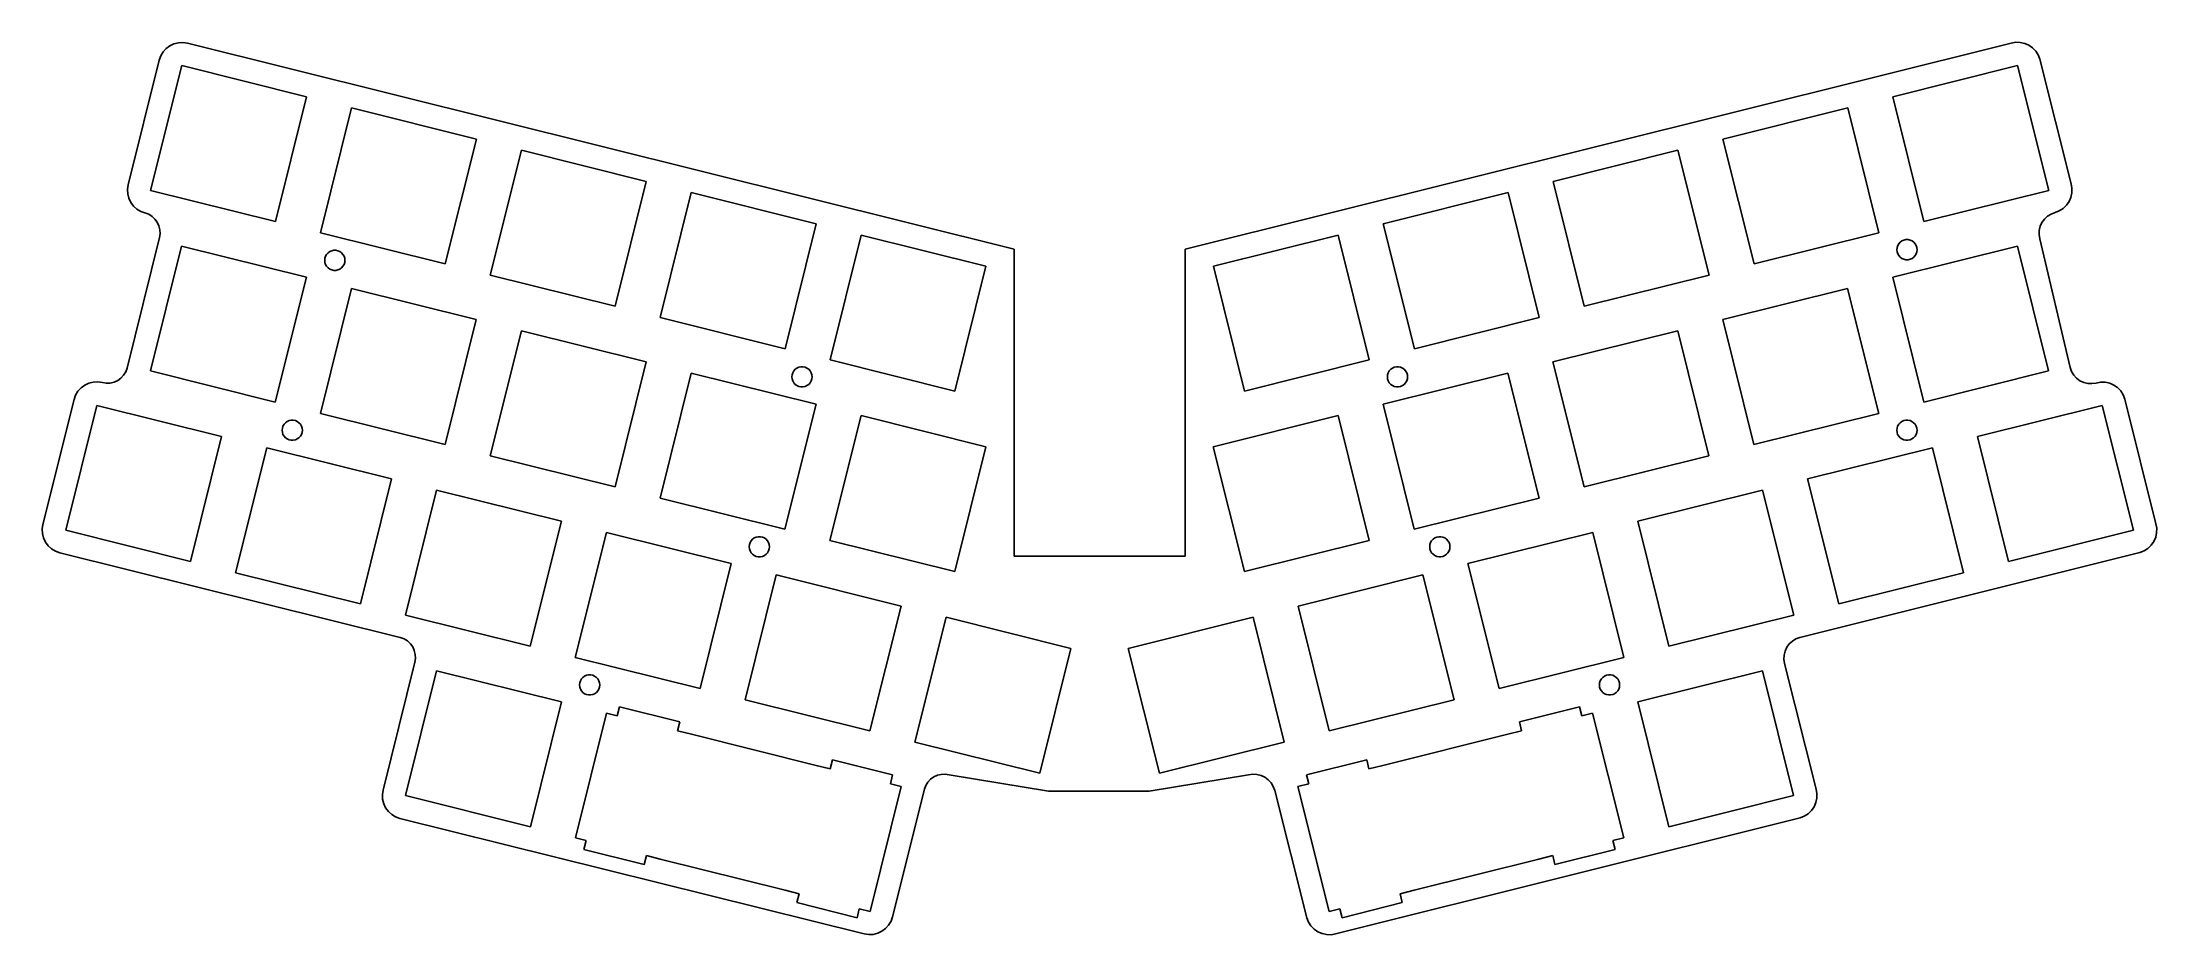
# Model space of a CAD drawing. Header units: metres. Extents: x 20 to 250, y -116 to -19.
import ezdxf

# ---------------------------------------------------------------- set-up
doc = ezdxf.new("R2010")
doc.units = ezdxf.units.M

msp = doc.modelspace()

# ---------------------------------------------------------------- linework, layer by layer
for p, q in [((32.627, -20.4502), (32.4609, -20.917)), ((32.8809, -20.0254), (32.627, -20.4502)), ((33.2129, -19.6582), (32.8809, -20.0254)), ((33.6104, -19.3623), (33.2129, -19.6582)), ((34.0576, -19.1494), (33.6104, -19.3623)), ((34.5371, -19.0283), (34.0576, -19.1494)), ((35.0322, -19.0039), (34.5371, -19.0283)), ((35.5215, -19.0752), (35.0322, -19.0039)), ((125.501, -41.5039), (35.5215, -19.0752)), ((233.984, -19.0752), (144.1, -41.502)), ((234.474, -18.9863), (233.984, -19.0752)), ((234.971, -18.9941), (234.474, -18.9863)), ((235.457, -19.0986), (234.971, -18.9941)), ((235.913, -19.2959), (235.457, -19.0986)), ((236.322, -19.5781), (235.913, -19.2959)), ((236.669, -19.9355), (236.322, -19.5781)), ((236.938, -20.3525), (236.669, -19.9355)), ((237.121, -20.8154), (236.938, -20.3525)), ((32.4609, -20.917), (29.0703, -34.4932)), ((31.5146, -35.0986), (34.9014, -21.5146)), ((34.9014, -21.5146), (48.4854, -24.9014)), ((221.102, -24.9014), (234.686, -21.5146)), ((234.686, -21.5146), (238.073, -35.0986)), ((240.5, -34.3789), (237.121, -20.8154)), ((48.4854, -24.9014), (45.0986, -38.4854)), ((224.489, -38.4854), (221.102, -24.9014)), ((49.999, -39.707), (53.3857, -26.123)), ((53.3857, -26.123), (66.9697, -29.5098)), ((202.618, -29.5098), (216.202, -26.123)), ((216.202, -26.123), (219.589, -39.707)), ((66.9697, -29.5098), (63.583, -43.0938)), ((206.005, -43.0938), (202.618, -29.5098)), ((68.4824, -44.3154), (71.8691, -30.7314)), ((71.8691, -30.7314), (85.4541, -34.1182)), ((184.134, -34.1182), (197.718, -30.7314)), ((197.718, -30.7314), (201.105, -44.3154)), ((29.0703, -34.4932), (28.998, -34.9805)), ((85.4541, -34.1182), (82.0674, -47.7031)), ((187.521, -47.7031), (184.134, -34.1182)), ((240.59, -34.8682), (240.5, -34.3789)), ((28.998, -34.9805), (29.0225, -35.4727)), ((29.0225, -35.4727), (29.1426, -35.9502)), ((29.1426, -35.9502), (29.3535, -36.3955)), ((29.3535, -36.3955), (29.6475, -36.792)), ((29.6475, -36.792), (30.0127, -37.1221)), ((45.0986, -38.4854), (31.5146, -35.0986)), ((86.9668, -48.9248), (90.3535, -35.3398)), ((90.3535, -35.3398), (103.938, -38.7275)), ((165.65, -38.7275), (179.234, -35.3398)), ((179.234, -35.3398), (182.621, -48.9248)), ((238.073, -35.0986), (224.489, -38.4854)), ((239.641, -37.0625), (239.997, -36.7168)), ((239.997, -36.7168), (240.28, -36.3076)), ((240.28, -36.3076), (240.478, -35.8516)), ((240.478, -35.8516), (240.582, -35.3652)), ((240.582, -35.3652), (240.59, -34.8682)), ((30.0127, -37.1221), (30.4355, -37.375)), ((30.4355, -37.375), (30.8994, -37.541)), ((30.8994, -37.541), (31.3047, -37.6914)), ((31.3047, -37.6914), (31.6729, -37.917)), ((31.6729, -37.917), (31.9902, -38.2109)), ((31.9902, -38.2109), (32.2441, -38.5615)), ((32.2441, -38.5615), (32.4248, -38.9541)), ((32.4248, -38.9541), (32.5254, -39.375)), ((103.938, -38.7275), (100.551, -52.3115)), ((169.037, -52.3115), (165.65, -38.7275)), ((237.034, -39.4434), (237.142, -38.999)), ((237.142, -38.999), (237.333, -38.585)), ((237.333, -38.585), (237.604, -38.2168)), ((237.604, -38.2168), (237.939, -37.9082)), ((237.939, -37.9082), (238.33, -37.6709)), ((238.33, -37.6709), (238.76, -37.5156)), ((238.76, -37.5156), (239.223, -37.333)), ((239.223, -37.333), (239.641, -37.0625)), ((32.4736, -40.2334), (28.9561, -54.4199)), ((31.502, -54.7344), (34.8887, -41.1504)), ((32.542, -39.8066), (32.4736, -40.2334)), ((32.5254, -39.375), (32.542, -39.8066)), ((34.8887, -41.1504), (48.4727, -44.5381)), ((63.583, -43.0938), (49.999, -39.707)), ((105.451, -53.5332), (108.838, -39.9492)), ((108.838, -39.9492), (122.422, -43.3359)), ((147.166, -43.3359), (160.75, -39.9492)), ((160.75, -39.9492), (164.137, -53.5332)), ((219.589, -39.707), (206.005, -43.0938)), ((221.09, -44.5381), (234.674, -41.1504)), ((221.55, -41.5463), (221.574, -41.3176)), ((221.574, -41.3176), (221.645, -41.0989)), ((221.645, -41.0989), (221.76, -40.8997)), ((221.76, -40.8997), (221.914, -40.7288)), ((221.914, -40.7288), (222.1, -40.5937)), ((222.1, -40.5937), (222.31, -40.5001)), ((222.31, -40.5001), (222.535, -40.4523)), ((222.535, -40.4523), (222.765, -40.4523)), ((222.765, -40.4523), (222.99, -40.5001)), ((222.99, -40.5001), (223.2, -40.5937)), ((223.2, -40.5937), (223.386, -40.7288)), ((223.386, -40.7288), (223.54, -40.8997)), ((223.54, -40.8997), (223.655, -41.0989)), ((223.655, -41.0989), (223.726, -41.3176)), ((223.726, -41.3176), (223.75, -41.5463)), ((234.674, -41.1504), (238.061, -54.7354)), ((237.016, -39.8994), (237.034, -39.4434)), ((237.087, -40.3506), (237.016, -39.8994)), ((240.396, -54.373), (237.087, -40.3506)), ((50.4587, -42.6985), (50.4827, -42.4698)), ((50.4827, -42.9272), (50.4587, -42.6985)), ((50.4827, -42.4698), (50.5538, -42.2511)), ((50.5538, -43.1459), (50.4827, -42.9272)), ((50.5538, -42.2511), (50.6688, -42.0519)), ((50.6688, -43.3451), (50.5538, -43.1459)), ((50.6688, -42.0519), (50.8226, -41.881)), ((50.8226, -43.5159), (50.6688, -43.3451)), ((50.8226, -41.881), (51.0087, -41.7459)), ((51.0087, -43.6511), (50.8226, -43.5159)), ((51.0087, -41.7459), (51.2188, -41.6523)), ((51.2188, -43.7447), (51.0087, -43.6511)), ((51.2188, -41.6523), (51.4437, -41.6045)), ((51.4437, -41.6045), (51.6737, -41.6045)), ((51.6737, -41.6045), (51.8986, -41.6523)), ((51.8986, -41.6523), (52.1087, -41.7459)), ((52.1087, -43.6511), (51.8986, -43.7447)), ((52.1087, -41.7459), (52.2947, -41.881)), ((52.2947, -43.5159), (52.1087, -43.6511)), ((52.2947, -41.881), (52.4486, -42.0519)), ((52.4486, -43.3451), (52.2947, -43.5159)), ((52.4486, -42.0519), (52.5636, -42.2511)), ((52.5636, -43.1459), (52.4486, -43.3451)), ((52.5636, -42.2511), (52.6347, -42.4698)), ((52.6347, -42.9272), (52.5636, -43.1459)), ((52.6347, -42.4698), (52.6587, -42.6985)), ((52.6587, -42.6985), (52.6347, -42.9272)), ((122.422, -43.3359), (119.035, -56.9199)), ((125.501, -74.8789), (125.501, -41.5039)), ((144.1, -41.502), (144.1, -74.8789)), ((150.553, -56.9199), (147.166, -43.3359)), ((221.574, -41.775), (221.55, -41.5463)), ((221.645, -41.9937), (221.574, -41.775)), ((221.76, -42.1929), (221.645, -41.9937)), ((221.914, -42.3638), (221.76, -42.1929)), ((222.1, -42.4989), (221.914, -42.3638)), ((222.31, -42.5925), (222.1, -42.4989)), ((222.535, -42.6403), (222.31, -42.5925)), ((222.765, -42.6403), (222.535, -42.6403)), ((222.99, -42.5925), (222.765, -42.6403)), ((223.2, -42.4989), (222.99, -42.5925)), ((223.386, -42.3638), (223.2, -42.4989)), ((223.54, -42.1929), (223.386, -42.3638)), ((223.655, -41.9937), (223.54, -42.1929)), ((223.726, -41.775), (223.655, -41.9937)), ((223.75, -41.5463), (223.726, -41.775)), ((48.4727, -44.5381), (45.0859, -58.1221)), ((49.9863, -59.3438), (53.373, -45.7598)), ((51.4437, -43.7925), (51.2188, -43.7447)), ((51.6737, -43.7925), (51.4437, -43.7925)), ((51.8986, -43.7447), (51.6737, -43.7925)), ((53.373, -45.7598), (66.957, -49.1465)), ((82.0674, -47.7031), (68.4824, -44.3154)), ((201.105, -44.3154), (187.521, -47.7031)), ((202.606, -49.1465), (216.19, -45.7598)), ((216.19, -45.7598), (219.577, -59.3438)), ((224.477, -58.1221), (221.09, -44.5381)), ((66.957, -49.1465), (63.5703, -62.7305)), ((68.4697, -63.9521), (71.8574, -50.3682)), ((71.8574, -50.3682), (85.4414, -53.7549)), ((100.551, -52.3115), (86.9668, -48.9248)), ((182.621, -48.9248), (169.037, -52.3115)), ((184.121, -53.7549), (197.706, -50.3682)), ((197.706, -50.3682), (201.092, -63.9521)), ((205.992, -62.7305), (202.606, -49.1465)), ((28.5801, -55.1934), (28.2861, -55.5107)), ((28.8057, -54.8252), (28.5801, -55.1934)), ((28.9561, -54.4199), (28.8057, -54.8252)), ((45.0859, -58.1221), (31.502, -54.7344)), ((85.4414, -53.7549), (82.0547, -67.3389)), ((86.9541, -68.5605), (90.3408, -54.9766)), ((90.3408, -54.9766), (103.925, -58.3633)), ((101.29, -55.3722), (101.314, -55.1435)), ((101.314, -55.1435), (101.385, -54.9248)), ((101.385, -54.9248), (101.5, -54.7256)), ((101.5, -54.7256), (101.654, -54.5547)), ((101.654, -54.5547), (101.84, -54.4196)), ((101.84, -54.4196), (102.05, -54.326)), ((102.05, -54.326), (102.275, -54.2782)), ((102.275, -54.2782), (102.505, -54.2782)), ((102.505, -54.2782), (102.73, -54.326)), ((102.73, -54.326), (102.94, -54.4196)), ((102.94, -54.4196), (103.126, -54.5547)), ((103.126, -54.5547), (103.28, -54.7256)), ((103.28, -54.7256), (103.395, -54.9248)), ((103.395, -54.9248), (103.466, -55.1435)), ((103.466, -55.1435), (103.49, -55.3722)), ((119.035, -56.9199), (105.451, -53.5332)), ((164.137, -53.5332), (150.553, -56.9199)), ((165.637, -58.3633), (179.221, -54.9766)), ((166.097, -55.3722), (166.122, -55.1435)), ((166.122, -55.1435), (166.193, -54.9248)), ((166.193, -54.9248), (166.308, -54.7256)), ((166.308, -54.7256), (166.461, -54.5547)), ((166.461, -54.5547), (166.647, -54.4196)), ((166.647, -54.4196), (166.858, -54.326)), ((166.858, -54.326), (167.083, -54.2782)), ((167.083, -54.2782), (167.312, -54.2782)), ((167.312, -54.2782), (167.537, -54.326)), ((167.537, -54.326), (167.747, -54.4196)), ((167.747, -54.4196), (167.934, -54.5547)), ((167.934, -54.5547), (168.087, -54.7256)), ((168.087, -54.7256), (168.202, -54.9248)), ((168.202, -54.9248), (168.273, -55.1435)), ((168.273, -55.1435), (168.297, -55.3722)), ((179.221, -54.9766), (182.608, -68.5605)), ((187.508, -67.3389), (184.121, -53.7549)), ((238.061, -54.7354), (224.477, -58.1221)), ((240.552, -54.8018), (240.396, -54.373)), ((240.788, -55.1924), (240.552, -54.8018)), ((241.097, -55.5293), (240.788, -55.1924)), ((23.3467, -57.3672), (23.1777, -57.8359)), ((23.6035, -56.9404), (23.3467, -57.3672)), ((23.9385, -56.5723), (23.6035, -56.9404)), ((24.3389, -56.2764), (23.9385, -56.5723)), ((24.79, -56.0635), (24.3389, -56.2764)), ((25.2734, -55.9434), (24.79, -56.0635)), ((25.7705, -55.9199), (25.2734, -55.9434)), ((26.2637, -55.9941), (25.7705, -55.9199)), ((26.6904, -56.0625), (26.2637, -55.9941)), ((27.123, -56.0459), (26.6904, -56.0625)), ((27.543, -55.9453), (27.123, -56.0459)), ((27.9355, -55.7646), (27.543, -55.9453)), ((28.2861, -55.5107), (27.9355, -55.7646)), ((101.314, -55.6009), (101.29, -55.3722)), ((101.385, -55.8196), (101.314, -55.6009)), ((101.5, -56.0188), (101.385, -55.8196)), ((101.654, -56.1897), (101.5, -56.0188)), ((101.84, -56.3248), (101.654, -56.1897)), ((102.05, -56.4184), (101.84, -56.3248)), ((102.275, -56.4662), (102.05, -56.4184)), ((102.505, -56.4662), (102.275, -56.4662)), ((102.73, -56.4184), (102.505, -56.4662)), ((102.94, -56.3248), (102.73, -56.4184)), ((103.126, -56.1897), (102.94, -56.3248)), ((103.28, -56.0188), (103.126, -56.1897)), ((103.395, -55.8196), (103.28, -56.0188)), ((103.466, -55.6009), (103.395, -55.8196)), ((103.49, -55.3722), (103.466, -55.6009)), ((166.122, -55.6009), (166.097, -55.3722)), ((166.193, -55.8196), (166.122, -55.6009)), ((166.308, -56.0188), (166.193, -55.8196)), ((166.461, -56.1897), (166.308, -56.0188)), ((166.647, -56.3248), (166.461, -56.1897)), ((166.858, -56.4184), (166.647, -56.3248)), ((167.083, -56.4662), (166.858, -56.4184)), ((167.312, -56.4662), (167.083, -56.4662)), ((167.537, -56.4184), (167.312, -56.4662)), ((167.747, -56.3248), (167.537, -56.4184)), ((167.934, -56.1897), (167.747, -56.3248)), ((168.087, -56.0188), (167.934, -56.1897)), ((168.202, -55.8196), (168.087, -56.0188)), ((168.273, -55.6009), (168.202, -55.8196)), ((168.297, -55.3722), (168.273, -55.6009)), ((241.465, -55.7988), (241.097, -55.5293)), ((241.88, -55.9912), (241.465, -55.7988)), ((242.323, -56.0986), (241.88, -55.9912)), ((242.779, -56.1162), (242.323, -56.0986)), ((243.23, -56.0449), (242.779, -56.1162)), ((243.72, -55.9561), (243.23, -56.0449)), ((244.217, -55.9639), (243.72, -55.9561)), ((244.703, -56.0684), (244.217, -55.9639)), ((245.159, -56.2656), (244.703, -56.0684)), ((245.568, -56.5479), (245.159, -56.2656)), ((245.914, -56.9053), (245.568, -56.5479)), ((246.185, -57.3223), (245.914, -56.9053)), ((246.367, -57.7852), (246.185, -57.3223)), ((23.1777, -57.8359), (19.7988, -71.4248)), ((22.2725, -72.0664), (25.6592, -58.4824)), ((25.6592, -58.4824), (39.2432, -61.8691)), ((63.5703, -62.7305), (49.9863, -59.3438)), ((103.925, -58.3633), (100.539, -71.9473)), ((105.439, -73.1689), (108.825, -59.585)), ((108.825, -59.585), (122.41, -62.9717)), ((147.153, -62.9717), (160.737, -59.585)), ((160.737, -59.585), (164.124, -73.1689)), ((169.024, -71.9473), (165.637, -58.3633)), ((219.577, -59.3438), (205.992, -62.7305)), ((230.319, -61.8691), (243.903, -58.4824)), ((243.903, -58.4824), (247.29, -72.0664)), ((249.732, -71.3486), (246.367, -57.7852)), ((39.2432, -61.8691), (35.8564, -75.4531)), ((45.8252, -61.1825), (45.8492, -60.9538)), ((45.8492, -61.4112), (45.8252, -61.1825)), ((45.8492, -60.9538), (45.9203, -60.7351)), ((45.9203, -61.6299), (45.8492, -61.4112)), ((45.9203, -60.7351), (46.0353, -60.5359)), ((46.0353, -61.8291), (45.9203, -61.6299)), ((46.0353, -60.5359), (46.1891, -60.365)), ((46.1891, -62), (46.0353, -61.8291)), ((46.1891, -60.365), (46.3752, -60.2299)), ((46.3752, -62.1351), (46.1891, -62)), ((46.3752, -60.2299), (46.5853, -60.1363)), ((46.5853, -60.1363), (46.8102, -60.0885)), ((46.8102, -60.0885), (47.0402, -60.0885)), ((47.0402, -60.0885), (47.2651, -60.1363)), ((47.2651, -60.1363), (47.4752, -60.2299)), ((47.4752, -60.2299), (47.6612, -60.365)), ((47.6612, -62), (47.4752, -62.1351)), ((47.6612, -60.365), (47.8151, -60.5359)), ((47.8151, -61.8291), (47.6612, -62)), ((47.8151, -60.5359), (47.9301, -60.7351)), ((47.9301, -61.6299), (47.8151, -61.8291)), ((47.9301, -60.7351), (48.0012, -60.9538)), ((48.0012, -61.4112), (47.9301, -61.6299)), ((48.0012, -60.9538), (48.0252, -61.1825)), ((48.0252, -61.1825), (48.0012, -61.4112)), ((221.537, -61.1826), (221.561, -60.9539)), ((221.561, -61.4113), (221.537, -61.1826)), ((221.561, -60.9539), (221.632, -60.7352)), ((221.632, -61.63), (221.561, -61.4113)), ((221.632, -60.7352), (221.747, -60.536)), ((221.747, -61.8292), (221.632, -61.63)), ((221.747, -60.536), (221.901, -60.3651)), ((221.901, -62), (221.747, -61.8292)), ((221.901, -60.3651), (222.087, -60.23)), ((222.087, -62.1352), (221.901, -62)), ((222.087, -60.23), (222.297, -60.1364)), ((222.297, -60.1364), (222.522, -60.0886)), ((222.522, -60.0886), (222.752, -60.0886)), ((222.752, -60.0886), (222.977, -60.1364)), ((222.977, -60.1364), (223.187, -60.23)), ((223.187, -60.23), (223.373, -60.3651)), ((223.373, -62), (223.187, -62.1352)), ((223.373, -60.3651), (223.527, -60.536)), ((223.527, -61.8292), (223.373, -62)), ((223.527, -60.536), (223.642, -60.7352)), ((223.642, -61.63), (223.527, -61.8292)), ((223.642, -60.7352), (223.713, -60.9539)), ((223.713, -61.4113), (223.642, -61.63)), ((223.713, -60.9539), (223.737, -61.1826)), ((223.737, -61.1826), (223.713, -61.4113)), ((233.706, -75.4541), (230.319, -61.8691)), ((40.7568, -76.6758), (44.1436, -63.0908)), ((44.1436, -63.0908), (57.7275, -66.4785)), ((46.5853, -62.2287), (46.3752, -62.1351)), ((46.8102, -62.2765), (46.5853, -62.2287)), ((47.0402, -62.2765), (46.8102, -62.2765)), ((47.2651, -62.2287), (47.0402, -62.2765)), ((47.4752, -62.1351), (47.2651, -62.2287)), ((82.0547, -67.3389), (68.4697, -63.9521)), ((122.41, -62.9717), (119.023, -76.5566)), ((150.54, -76.5566), (147.153, -62.9717)), ((201.092, -63.9521), (187.508, -67.3389)), ((211.835, -66.4785), (225.419, -63.0908)), ((222.297, -62.2288), (222.087, -62.1352)), ((222.522, -62.2766), (222.297, -62.2288)), ((222.752, -62.2766), (222.522, -62.2766)), ((222.977, -62.2288), (222.752, -62.2766)), ((223.187, -62.1352), (222.977, -62.2288)), ((225.419, -63.0908), (228.806, -76.6758)), ((57.7275, -66.4785), (54.3408, -80.0625)), ((215.222, -80.0625), (211.835, -66.4785)), ((59.2402, -81.2842), (62.627, -67.7002)), ((62.627, -67.7002), (76.2119, -71.0869)), ((100.539, -71.9473), (86.9541, -68.5605)), ((182.608, -68.5605), (169.024, -71.9473)), ((193.351, -71.0869), (206.935, -67.7002)), ((206.935, -67.7002), (210.322, -81.2842)), ((76.2119, -71.0869), (72.8242, -84.6709)), ((196.738, -84.6709), (193.351, -71.0869)), ((19.7988, -71.4248), (19.7256, -71.917)), ((19.7256, -71.917), (19.749, -72.415)), ((19.749, -72.415), (19.8691, -72.8984)), ((19.8691, -72.8984), (20.0811, -73.3496)), ((20.0811, -73.3496), (20.377, -73.75)), ((35.8564, -75.4531), (22.2725, -72.0664)), ((77.7246, -85.8926), (81.1113, -72.3086)), ((81.1113, -72.3086), (94.6953, -75.6953)), ((96.6566, -73.8562), (96.6806, -73.6275)), ((96.6806, -73.6275), (96.7517, -73.4088)), ((96.7517, -73.4088), (96.8667, -73.2096)), ((96.8667, -73.2096), (97.0206, -73.0387)), ((97.0206, -73.0387), (97.2066, -72.9036)), ((97.2066, -72.9036), (97.4167, -72.81)), ((97.4167, -72.81), (97.6416, -72.7622)), ((97.6416, -72.7622), (97.8716, -72.7622)), ((97.8716, -72.7622), (98.0965, -72.81)), ((98.0965, -72.81), (98.3066, -72.9036)), ((98.3066, -72.9036), (98.4926, -73.0387)), ((98.4926, -73.0387), (98.6465, -73.2096)), ((98.6465, -73.2096), (98.7615, -73.4088)), ((98.7615, -73.4088), (98.8326, -73.6275)), ((98.8326, -73.6275), (98.8566, -73.8562)), ((119.023, -76.5566), (105.439, -73.1689)), ((164.124, -73.1689), (150.54, -76.5566)), ((170.706, -73.8563), (170.73, -73.6276)), ((170.73, -73.6276), (170.801, -73.4089)), ((170.801, -73.4089), (170.916, -73.2097)), ((170.916, -73.2097), (171.07, -73.0388)), ((171.07, -73.0388), (171.256, -72.9037)), ((171.256, -72.9037), (171.466, -72.8101)), ((171.466, -72.8101), (171.691, -72.7623)), ((171.691, -72.7623), (171.921, -72.7623)), ((171.921, -72.7623), (172.146, -72.8101)), ((172.146, -72.8101), (172.356, -72.9037)), ((172.356, -72.9037), (172.542, -73.0388)), ((172.542, -73.0388), (172.696, -73.2097)), ((172.696, -73.2097), (172.811, -73.4089)), ((172.811, -73.4089), (172.882, -73.6276)), ((172.882, -73.6276), (172.906, -73.8563)), ((174.867, -75.6953), (188.451, -72.3086)), ((188.451, -72.3086), (191.838, -85.8926)), ((247.29, -72.0664), (233.706, -75.4541)), ((249.229, -73.6865), (249.512, -73.2773)), ((249.512, -73.2773), (249.71, -72.8213)), ((249.71, -72.8213), (249.814, -72.335)), ((249.822, -71.8379), (249.732, -71.3486)), ((249.814, -72.335), (249.822, -71.8379)), ((20.377, -73.75), (20.7451, -74.085)), ((20.7451, -74.085), (21.1719, -74.3418)), ((21.1719, -74.3418), (21.6406, -74.5107)), ((21.6406, -74.5107), (58.6865, -83.7314)), ((94.6953, -75.6953), (91.3086, -89.2793)), ((96.6806, -74.0849), (96.6566, -73.8562)), ((96.7517, -74.3036), (96.6806, -74.0849)), ((96.8667, -74.5028), (96.7517, -74.3036)), ((97.0206, -74.6736), (96.8667, -74.5028)), ((97.2066, -74.8088), (97.0206, -74.6736)), ((97.4167, -74.9024), (97.2066, -74.8088)), ((97.6416, -74.9502), (97.4167, -74.9024)), ((97.8716, -74.9502), (97.6416, -74.9502)), ((98.0965, -74.9024), (97.8716, -74.9502)), ((98.3066, -74.8088), (98.0965, -74.9024)), ((98.4926, -74.6736), (98.3066, -74.8088)), ((98.6465, -74.5028), (98.4926, -74.6736)), ((98.7615, -74.3036), (98.6465, -74.5028)), ((98.8326, -74.0849), (98.7615, -74.3036)), ((98.8566, -73.8562), (98.8326, -74.0849)), ((144.1, -74.8789), (125.501, -74.8789)), ((170.73, -74.085), (170.706, -73.8563)), ((170.801, -74.3037), (170.73, -74.085)), ((170.916, -74.5029), (170.801, -74.3037)), ((171.07, -74.6738), (170.916, -74.5029)), ((171.256, -74.8089), (171.07, -74.6738)), ((171.466, -74.9025), (171.256, -74.8089)), ((171.691, -74.9503), (171.466, -74.9025)), ((171.921, -74.9503), (171.691, -74.9503)), ((172.146, -74.9025), (171.921, -74.9503)), ((172.356, -74.8089), (172.146, -74.9025)), ((172.542, -74.6738), (172.356, -74.8089)), ((172.696, -74.5029), (172.542, -74.6738)), ((172.811, -74.3037), (172.696, -74.5029)), ((172.882, -74.085), (172.811, -74.3037)), ((172.906, -73.8563), (172.882, -74.085)), ((178.254, -89.2793), (174.867, -75.6953)), ((210.993, -83.7158), (247.992, -74.4854)), ((247.992, -74.4854), (248.455, -74.3027)), ((248.455, -74.3027), (248.872, -74.0322)), ((248.872, -74.0322), (249.229, -73.6865)), ((54.3408, -80.0625), (40.7568, -76.6758)), ((96.209, -90.501), (99.5957, -76.917)), ((99.5957, -76.917), (113.18, -80.3037)), ((156.383, -80.3037), (169.967, -76.917)), ((169.967, -76.917), (173.354, -90.501)), ((228.806, -76.6758), (215.222, -80.0625)), ((113.18, -80.3037), (109.793, -93.8877)), ((159.77, -93.8877), (156.383, -80.3037)), ((72.8242, -84.6709), (59.2402, -81.2842)), ((114.693, -95.1094), (118.08, -81.5254)), ((118.08, -81.5254), (131.664, -84.9121)), ((137.899, -84.9131), (151.483, -81.5254)), ((151.483, -81.5254), (154.87, -95.1094)), ((210.322, -81.2842), (196.738, -84.6709)), ((58.6865, -83.7314), (59.0918, -83.8809)), ((59.0918, -83.8809), (59.4609, -84.1074)), ((59.4609, -84.1074), (59.7783, -84.4014)), ((59.7783, -84.4014), (60.0312, -84.751)), ((60.0312, -84.751), (60.2119, -85.1436)), ((131.664, -84.9121), (128.277, -98.4971)), ((141.286, -98.4971), (137.899, -84.9131)), ((209.375, -85.1992), (209.567, -84.7852)), ((209.567, -84.7852), (209.837, -84.417)), ((209.837, -84.417), (210.174, -84.1084)), ((210.174, -84.1084), (210.564, -83.8721)), ((210.564, -83.8721), (210.993, -83.7158)), ((60.2617, -86.4238), (56.8066, -100.33)), ((59.2529, -100.92), (62.6396, -87.3359)), ((60.2119, -85.1436), (60.3125, -85.5645)), ((60.3291, -85.9961), (60.2617, -86.4238)), ((60.3125, -85.5645), (60.3291, -85.9961)), ((62.6396, -87.3359), (76.2236, -90.7227)), ((91.3086, -89.2793), (77.7246, -85.8926)), ((191.838, -85.8926), (178.254, -89.2793)), ((193.339, -90.7227), (206.923, -87.3359)), ((206.923, -87.3359), (210.31, -100.92)), ((209.25, -86.0996), (209.268, -85.6436)), ((209.321, -86.5508), (209.25, -86.0996)), ((209.268, -85.6436), (209.375, -85.1992)), ((212.75, -100.216), (209.321, -86.5508)), ((78.1848, -88.8838), (78.2088, -88.6551)), ((78.2088, -89.1125), (78.1848, -88.8838)), ((78.2088, -88.6551), (78.2799, -88.4364)), ((78.2799, -89.3312), (78.2088, -89.1125)), ((78.2799, -88.4364), (78.3949, -88.2372)), ((78.3949, -89.5303), (78.2799, -89.3312)), ((78.3949, -88.2372), (78.5488, -88.0663)), ((78.5488, -89.7012), (78.3949, -89.5303)), ((78.5488, -88.0663), (78.7348, -87.9312)), ((78.7348, -89.8364), (78.5488, -89.7012)), ((78.7348, -87.9312), (78.9449, -87.8376)), ((78.9449, -87.8376), (79.1698, -87.7898)), ((79.1698, -87.7898), (79.3998, -87.7898)), ((79.3998, -87.7898), (79.6247, -87.8376)), ((79.6247, -87.8376), (79.8348, -87.9312)), ((79.8348, -87.9312), (80.0208, -88.0663)), ((80.0208, -89.7012), (79.8348, -89.8364)), ((80.0208, -88.0663), (80.1747, -88.2372)), ((80.1747, -89.5303), (80.0208, -89.7012)), ((80.1747, -88.2372), (80.2897, -88.4364)), ((80.2897, -89.3312), (80.1747, -89.5303)), ((80.2897, -88.4364), (80.3607, -88.6551)), ((80.3607, -89.1125), (80.2897, -89.3312)), ((80.3607, -88.6551), (80.3848, -88.8838)), ((80.3848, -88.8838), (80.3607, -89.1125)), ((189.178, -88.8839), (189.202, -88.6552)), ((189.202, -89.1126), (189.178, -88.8839)), ((189.202, -88.6552), (189.273, -88.4365)), ((189.273, -89.3313), (189.202, -89.1126)), ((189.273, -88.4365), (189.388, -88.2373)), ((189.388, -89.5305), (189.273, -89.3313)), ((189.388, -88.2373), (189.542, -88.0664)), ((189.542, -89.7014), (189.388, -89.5305)), ((189.542, -88.0664), (189.728, -87.9313)), ((189.728, -89.8365), (189.542, -89.7014)), ((189.728, -87.9313), (189.938, -87.8377)), ((189.938, -87.8377), (190.163, -87.7899)), ((190.163, -87.7899), (190.393, -87.7899)), ((190.393, -87.7899), (190.618, -87.8377)), ((190.618, -87.8377), (190.828, -87.9313)), ((190.828, -87.9313), (191.014, -88.0664)), ((191.014, -89.7014), (190.828, -89.8365)), ((191.014, -88.0664), (191.168, -88.2373)), ((191.168, -89.5305), (191.014, -89.7014)), ((191.168, -88.2373), (191.283, -88.4365)), ((191.283, -89.3313), (191.168, -89.5305)), ((191.283, -88.4365), (191.354, -88.6552)), ((191.354, -89.1126), (191.283, -89.3313)), ((191.354, -88.6552), (191.378, -88.8839)), ((191.378, -88.8839), (191.354, -89.1126)), ((76.2236, -90.7227), (72.8369, -104.307)), ((77.7373, -105.529), (81.124, -91.9443)), ((78.9449, -89.93), (78.7348, -89.8364)), ((79.1698, -89.9778), (78.9449, -89.93)), ((79.3998, -89.9778), (79.1698, -89.9778)), ((79.6247, -89.93), (79.3998, -89.9778)), ((79.8348, -89.8364), (79.6247, -89.93)), ((81.124, -91.9443), (82.2997, -92.2375)), ((82.2997, -92.2375), (82.5417, -91.2672)), ((82.5417, -91.2672), (89.0911, -92.9001)), ((109.793, -93.8877), (96.209, -90.501)), ((173.354, -90.501), (159.77, -93.8877)), ((180.471, -92.9003), (187.02, -91.2674)), ((187.02, -91.2674), (187.262, -92.2379)), ((187.262, -92.2379), (188.439, -91.9443)), ((188.439, -91.9443), (191.825, -105.529)), ((189.938, -89.9301), (189.728, -89.8365)), ((190.163, -89.9779), (189.938, -89.9301)), ((190.393, -89.9779), (190.163, -89.9779)), ((190.618, -89.9301), (190.393, -89.9779)), ((190.828, -89.8365), (190.618, -89.9301)), ((196.725, -104.307), (193.339, -90.7227)), ((89.0911, -92.9001), (88.8491, -93.8709)), ((88.8491, -93.8709), (90.3661, -94.2492)), ((90.3661, -94.2492), (90.3663, -94.2487)), ((90.3663, -94.2487), (103.95, -97.6356)), ((165.612, -97.6355), (179.197, -94.2486)), ((179.197, -94.2491), (180.713, -93.871)), ((179.197, -94.2486), (179.197, -94.2491)), ((180.713, -93.871), (180.471, -92.9003)), ((128.277, -98.4971), (114.693, -95.1094)), ((154.87, -95.1094), (141.286, -98.4971)), ((103.95, -97.6356), (103.95, -97.6362)), ((103.95, -97.6362), (105.466, -98.0142)), ((105.466, -98.0142), (105.708, -97.0433)), ((105.708, -97.0433), (112.258, -98.6762)), ((112.258, -98.6762), (112.016, -99.6471)), ((116.393, -99.1504), (116.742, -98.8965)), ((116.742, -98.8965), (117.136, -98.7158)), ((117.136, -98.7158), (117.556, -98.6152)), ((117.556, -98.6152), (117.988, -98.5986)), ((117.988, -98.5986), (118.415, -98.666)), ((118.415, -98.666), (129.229, -100.442)), ((140.188, -100.447), (151.003, -98.6787)), ((151.003, -98.6787), (151.454, -98.6074)), ((151.454, -98.6074), (151.911, -98.626)), ((151.911, -98.626), (152.354, -98.7334)), ((152.354, -98.7334), (152.769, -98.9258)), ((152.769, -98.9258), (153.138, -99.1953)), ((157.304, -98.6765), (163.853, -97.0435)), ((157.546, -99.6473), (157.304, -98.6765)), ((163.853, -97.0435), (164.096, -98.0144)), ((164.096, -98.0144), (165.613, -97.6361)), ((165.613, -97.6361), (165.612, -97.6355)), ((56.8066, -100.33), (56.7334, -100.822)), ((56.7334, -100.822), (56.7568, -101.32)), ((72.8369, -104.307), (59.2529, -100.92)), ((113.192, -99.9404), (109.805, -113.524)), ((112.016, -99.6471), (113.192, -99.9404)), ((112.255, -114.122), (115.723, -100.241)), ((115.723, -100.241), (115.872, -99.8359)), ((115.872, -99.8359), (116.099, -99.4668)), ((116.099, -99.4668), (116.393, -99.1504)), ((129.229, -100.442), (140.188, -100.447)), ((153.138, -99.1953), (153.445, -99.5312)), ((153.445, -99.5312), (153.683, -99.9219)), ((153.683, -99.9219), (153.838, -100.352)), ((153.838, -100.352), (157.327, -114.224)), ((156.37, -99.9404), (157.546, -99.6473)), ((159.757, -113.524), (156.37, -99.9404)), ((210.31, -100.92), (196.725, -104.307)), ((212.728, -101.688), (212.832, -101.202)), ((212.84, -100.705), (212.75, -100.216)), ((212.832, -101.202), (212.84, -100.705)), ((56.7568, -101.32), (56.877, -101.804)), ((56.877, -101.804), (57.0889, -102.254)), ((57.0889, -102.254), (57.3848, -102.655)), ((57.3848, -102.655), (57.7529, -102.99)), ((57.7529, -102.99), (58.1797, -103.247)), ((58.1797, -103.247), (58.6484, -103.416)), ((58.6484, -103.416), (109.169, -115.964)), ((160.465, -115.964), (211.011, -103.353)), ((211.011, -103.353), (211.473, -103.169)), ((211.473, -103.169), (211.891, -102.899)), ((211.891, -102.899), (212.247, -102.554)), ((212.247, -102.554), (212.53, -102.145)), ((212.53, -102.145), (212.728, -101.688)), ((78.9132, -105.822), (77.7373, -105.529)), ((78.6713, -106.793), (78.9132, -105.822)), ((191.825, -105.529), (190.65, -105.822)), ((190.65, -105.822), (190.892, -106.793)), ((85.2208, -108.426), (78.6713, -106.793)), ((85.4627, -107.455), (85.2208, -108.426)), ((86.9788, -107.833), (85.4627, -107.455)), ((100.563, -111.22), (86.9788, -107.833)), ((86.9788, -107.833), (86.9788, -107.833)), ((182.583, -107.834), (168.999, -111.221)), ((184.1, -107.455), (182.583, -107.833)), ((182.583, -107.833), (182.583, -107.834)), ((184.342, -108.426), (184.1, -107.455)), ((190.892, -106.793), (184.342, -108.426)), ((102.08, -111.598), (100.563, -111.22)), ((100.563, -111.22), (100.563, -111.22)), ((101.838, -112.569), (102.08, -111.598)), ((108.388, -114.202), (101.838, -112.569)), ((167.725, -112.569), (161.175, -114.202)), ((168.999, -111.22), (167.483, -111.598)), ((167.483, -111.598), (167.725, -112.569)), ((168.999, -111.221), (168.999, -111.22)), ((108.63, -113.231), (108.388, -114.202)), ((109.805, -113.524), (108.63, -113.231)), ((111.494, -115.387), (111.829, -115.018)), ((111.829, -115.018), (112.086, -114.591)), ((112.086, -114.591), (112.255, -114.122)), ((157.327, -114.224), (157.511, -114.686)), ((157.511, -114.686), (157.78, -115.104)), ((160.933, -113.231), (159.757, -113.524)), ((161.175, -114.202), (160.933, -113.231)), ((109.169, -115.964), (109.661, -116.038)), ((109.661, -116.038), (110.159, -116.015)), ((110.159, -116.015), (110.643, -115.895)), ((110.643, -115.895), (111.093, -115.683)), ((111.093, -115.683), (111.494, -115.387)), ((157.78, -115.104), (158.127, -115.461)), ((158.127, -115.461), (158.536, -115.743)), ((158.536, -115.743), (158.992, -115.94)), ((158.992, -115.94), (159.479, -116.045)), ((159.479, -116.045), (159.976, -116.053)), ((159.976, -116.053), (160.465, -115.964))]:
    msp.add_line(p, q)

doc.saveas('drawing.dxf')
